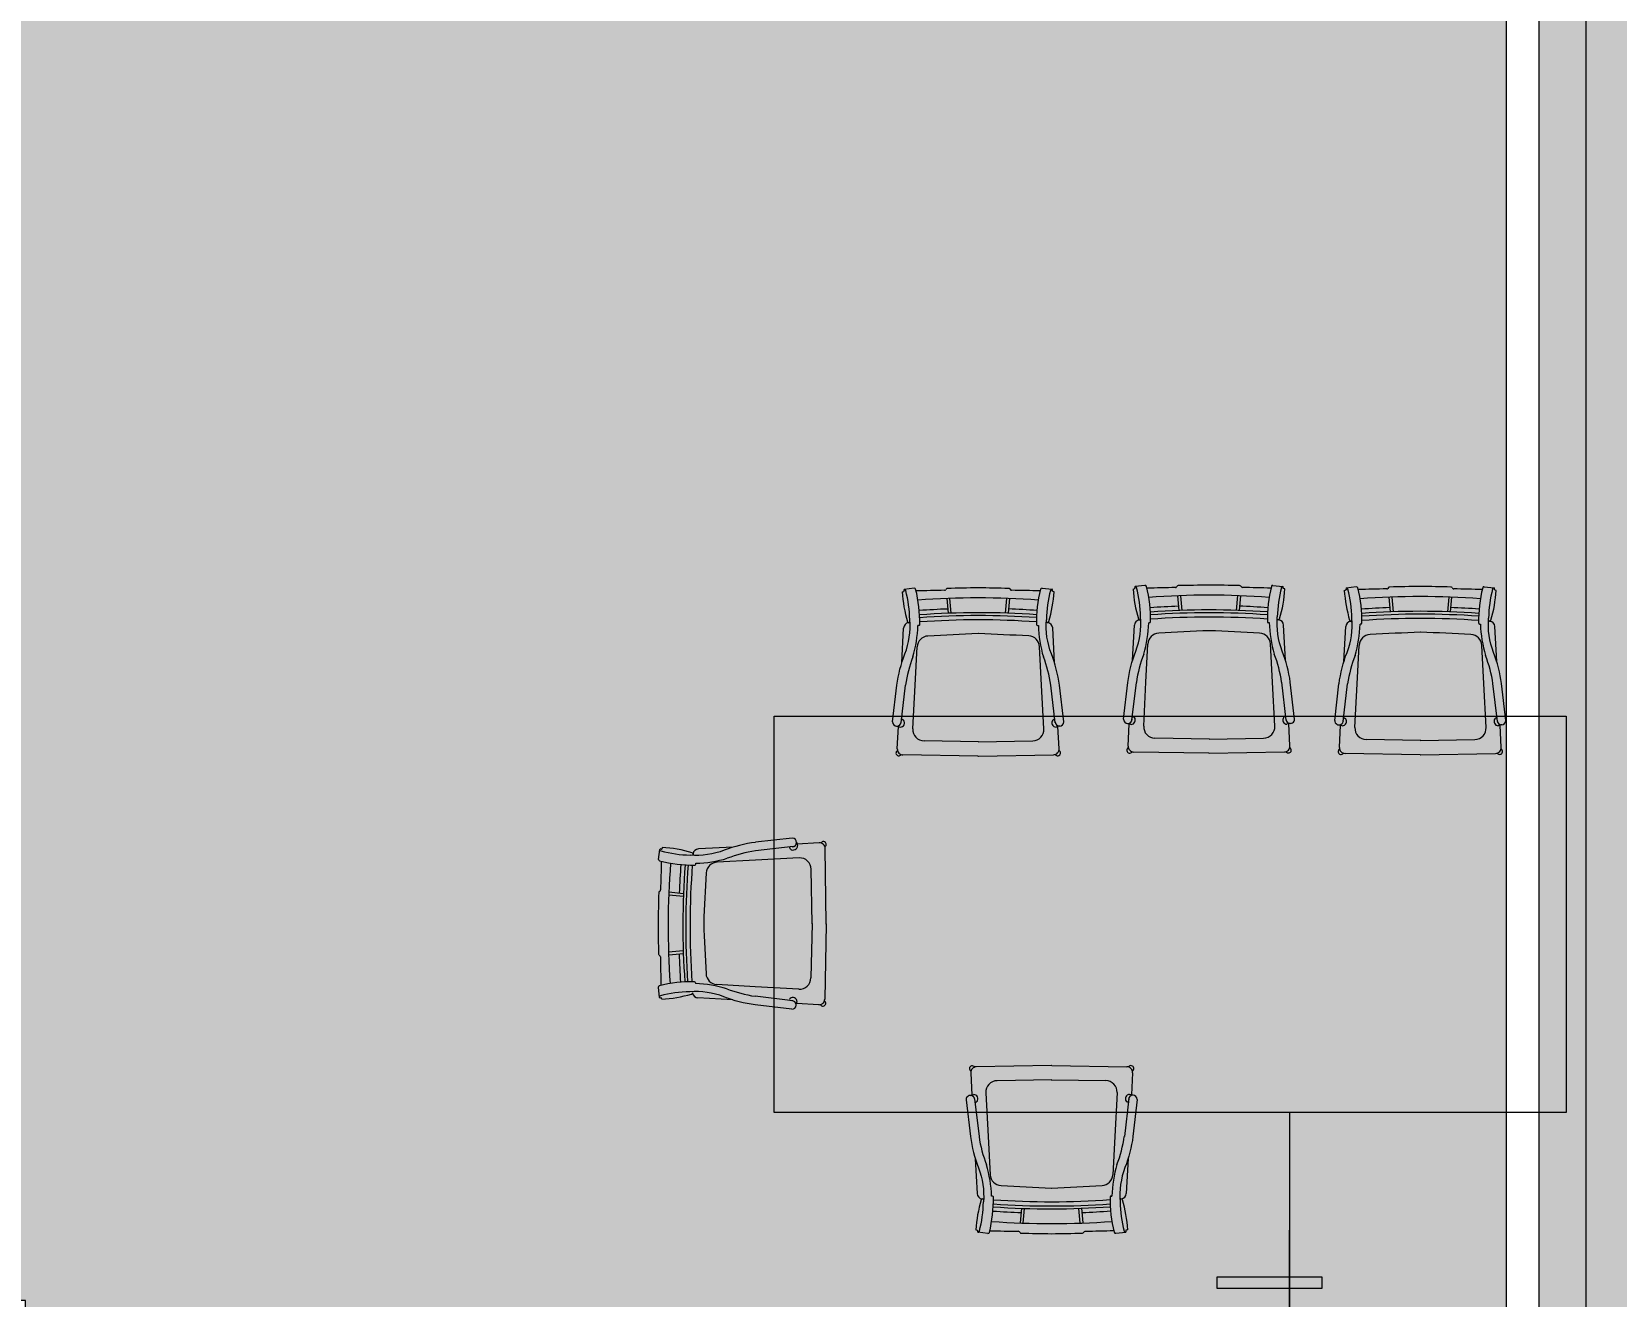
# Model space of a CAD drawing. Header units: millimetres. Extents: x 475206255 to 476720147, y 4620882299 to 4621447368.
# Drawn here: x 475257603 to 475260984, y 4620993768 to 4620996467 of the extents above; entities that cross this region are included whole.
import ezdxf

# ---------------------------------------------------------------- set-up
doc = ezdxf.new("R2010")
doc.units = ezdxf.units.MM
doc.header["$MEASUREMENT"] = 0
for name, color, linetype, lineweight in [('2D Drafting - General_Pen_No__250_Pen_No__7_Pen_No__250', 7, 'Continuous', 0), ('2D Drafting - General_Pen_No__250_Pen_No__7_Pen_No__7', 7, 'Continuous', 0), ('G-Anno-Nplt_Pen_No__151', 151, 'Continuous', 0), ('G-Anno-Nplt_Pen_No__4', 7, 'Continuous', 0), ('New_0_Pen_No__7', 7, 'Continuous', 0), ('zoma_Pen_No__142', 142, 'Continuous', 0), ('zoma_Pen_No__5_Pen_No__5', 5, 'Continuous', 0)]:
    doc.layers.add(name, color=color, linetype=linetype, lineweight=lineweight)
doc.layers.add('zoma', color=7, linetype='Continuous')
doc.styles.add('GENERATED_STYLE_2', font='arial.ttf')
doc.dimstyles.new('GENERATED_STYLE__3', dxfattribs={"dimtxt": 200, "dimasz": 64.421331, "dimexe": 0.18, "dimexo": 3, "dimgap": 0, "dimtad": 1, "dimtih": 1, "dimtoh": 1, "dimlfac": 0.001, "dimzin": 0, "dimdsep": 46, "dimtxsty": 'GENERATED_STYLE_2', "dimblk": 'ARROWHEAD_2', "dimblk1": 'ARROWHEAD_2', "dimblk2": 'ARROWHEAD_2', "dimcen": 0.09, "dimclrd": 142, "dimclre": 142, "dimclrt": 142, "dimadec": 0, "dimazin": 0, "dimtfac": 1, "dimtdec": 4, "dimtmove": 0, "dimatfit": 3, "dimfxl": 1, "dimtolj": 1, "dimtzin": 0, "dimarcsym": 0})
doc.dimstyles.new('GENERATED_STYLE__9', dxfattribs={"dimtxt": 200, "dimasz": 64.421331, "dimexe": 0.18, "dimexo": 3, "dimgap": 0, "dimtad": 1, "dimlfac": 0.001, "dimzin": 0, "dimdsep": 46, "dimtxsty": 'GENERATED_STYLE_2', "dimblk": 'ARROWHEAD_2', "dimblk1": 'ARROWHEAD_2', "dimblk2": 'ARROWHEAD_2', "dimcen": 0.09, "dimclrd": 142, "dimclre": 142, "dimclrt": 142, "dimadec": 0, "dimazin": 0, "dimtfac": 1, "dimtdec": 4, "dimtmove": 0, "dimatfit": 3, "dimfxl": 1, "dimtolj": 1, "dimtzin": 0, "dimarcsym": 0})

# ---------------------------------------------------------------- blocks, each defined once
blk = doc.blocks.new('*D880', base_point=(475826095.8, 4621095193.2))
at = {"layer": 'zoma_Pen_No__142', "color": 142, "linetype": 'Continuous', "lineweight": 0, "transparency": 16777216}
for p, q in [((475297678.8, 4621006265.8), (475297594.1, 4621006314.7)), ((475297636.5, 4621006290.2), (475297636.5, 4621006331.7)), ((475297700, 4621006290.2), (475297572.9, 4621006290.2)), ((475297636.5, 4620991090.2), (475297636.5, 4621006290.2)), ((475297594.1, 4620991114.7), (475297678.8, 4620991065.8)), ((475297700, 4620991090.2), (475297572.9, 4620991090.2)), ((475297636.5, 4620991048.8), (475297636.5, 4620991090.2))]:
    blk.add_line(p, q, dxfattribs=at)
at = {"layer": 'zoma_Pen_No__142', "color": 142, "lineweight": 0, "transparency": 16777216, "insert": (475297596.5, 4620998347), "char_height": 200, "attachment_point": 7, "rotation": 90, "style": 'GENERATED_STYLE_2'}
blk.add_mtext('\\A1;{\\pql;\\fArial|b0|i0|c204|p0;\\W1.000000;15.20}', dxfattribs=at)
blk = doc.blocks.new('ARROWHEAD_2')
at = {"color": 0, "linetype": 'Continuous', "lineweight": 0}
for p, q in [((-0.378, -0.655), (0.378, 0.655)), ((0, 0), (-1, 0))]:
    blk.add_line(p, q, dxfattribs=at)
blk = doc.blocks.new('*D882', base_point=(475826095.8, 4621095193.2))
at = {"layer": 'zoma_Pen_No__142', "color": 142, "linetype": 'Continuous', "lineweight": 0, "transparency": 16777216}
for p, q in [((475296804.9, 4620995714.7), (475296889.7, 4620995665.8)), ((475296910.9, 4620995690.2), (475296783.8, 4620995690.2)), ((475296847.3, 4620991490.2), (475296847.3, 4620995690.2)), ((475296804.9, 4620991514.7), (475296889.7, 4620991465.8)), ((475296910.9, 4620991490.2), (475296783.8, 4620991490.2))]:
    blk.add_line(p, q, dxfattribs=at)
at = {"layer": 'zoma_Pen_No__142', "color": 142, "lineweight": 0, "transparency": 16777216, "char_height": 200, "attachment_point": 7, "rotation": 90, "style": 'GENERATED_STYLE_2'}
for s, insert in [('\\A1;{\\pql;\\fArial|b0|i0|c204|p0;\\W1.000000;0.20}', (475296807.3, 4620995131.9)), ('\\A1;{\\pql;\\fArial|b0|i0|c204|p0;\\W1.000000;4.20}', (475296807.3, 4620993323.3))]:
    blk.add_mtext(s, dxfattribs=dict(at, insert=insert))
blk = doc.blocks.new('*D883', base_point=(475826095.8, 4621095193.2))
at = {"layer": 'zoma_Pen_No__142', "color": 142, "linetype": 'Continuous', "lineweight": 0, "transparency": 16777216}
for p, q in [((475296804.9, 4620995914.7), (475296889.7, 4620995865.8)), ((475296910.9, 4620995890.2), (475296783.8, 4620995890.2)), ((475296847.3, 4620995690.2), (475296847.3, 4620995890.2)), ((475296804.9, 4620995714.7), (475296889.7, 4620995665.8)), ((475296910.9, 4620995690.2), (475296783.8, 4620995690.2))]:
    blk.add_line(p, q, dxfattribs=at)
blk = doc.blocks.new('*D884', base_point=(475826095.8, 4621095193.2))
at = {"layer": 'zoma_Pen_No__142', "color": 142, "linetype": 'Continuous', "lineweight": 0, "transparency": 16777216}
for p, q in [((475296804.9, 4620998514.7), (475296889.7, 4620998465.8)), ((475296910.9, 4620998490.2), (475296783.8, 4620998490.2)), ((475296847.3, 4620995890.2), (475296847.3, 4620998490.2)), ((475296804.9, 4620995914.7), (475296889.7, 4620995865.8)), ((475296910.9, 4620995890.2), (475296783.8, 4620995890.2))]:
    blk.add_line(p, q, dxfattribs=at)
at = {"layer": 'zoma_Pen_No__142', "color": 142, "lineweight": 0, "transparency": 16777216, "char_height": 200, "attachment_point": 7, "rotation": 90, "style": 'GENERATED_STYLE_2'}
for s, insert in [('\\A1;{\\pql;\\fArial|b0|i0|c204|p0;\\W1.000000;0.40}', (475296807.3, 4620997931.9)), ('\\A1;{\\pql;\\fArial|b0|i0|c204|p0;\\W1.000000;2.60}', (475296807.3, 4620996923.3))]:
    blk.add_mtext(s, dxfattribs=dict(at, insert=insert))
blk = doc.blocks.new('*D1248', base_point=(475826095.8, 4621095193.2))
at = {"layer": 'zoma_Pen_No__142', "color": 142, "linetype": 'Continuous', "lineweight": 0, "transparency": 16777216}
for p, q in [((475254619.4, 4621043674.5), (475254619.4, 4621043801.6)), ((475260719.4, 4621043674.5), (475260719.4, 4621043801.6)), ((475254643.9, 4621043780.5), (475254595, 4621043695.7)), ((475260743.9, 4621043780.5), (475260695, 4621043695.7)), ((475254619.4, 4621043738.1), (475260719.4, 4621043738.1))]:
    blk.add_line(p, q, dxfattribs=at)
at = {"layer": 'zoma_Pen_No__142', "color": 142, "lineweight": 0, "transparency": 16777216, "char_height": 200, "attachment_point": 7, "style": 'GENERATED_STYLE_2'}
for s, insert in [('\\A1;{\\pql;\\fArial|b0|i0|c204|p0;\\W1.000000;0.40}', (475254643.9, 4621043778.1)), ('\\A1;{\\pql;\\fArial|b0|i0|c204|p0;\\W1.000000;6.10}', (475257402.5, 4621043778.1)), ('\\A1;{\\pql;\\fArial|b0|i0|c204|p0;\\W1.000000;0.40}', (475260161.1, 4621043778.1))]:
    blk.add_mtext(s, dxfattribs=dict(at, insert=insert))
blk = doc.blocks.new('*D1249', base_point=(475826095.8, 4621095193.2))
at = {"layer": 'zoma_Pen_No__142', "color": 142, "linetype": 'Continuous', "lineweight": 0, "transparency": 16777216}
for p, q in [((475260719.4, 4621043674.5), (475260719.4, 4621043801.6)), ((475261119.4, 4621043674.5), (475261119.4, 4621043801.6)), ((475260743.9, 4621043780.5), (475260695, 4621043695.7)), ((475261143.9, 4621043780.5), (475261095, 4621043695.7)), ((475260719.4, 4621043738.1), (475261119.4, 4621043738.1))]:
    blk.add_line(p, q, dxfattribs=at)
blk = doc.blocks.new('*D1306', base_point=(475826095.8, 4621095193.2))
at = {"layer": 'zoma_Pen_No__142', "color": 142, "linetype": 'Continuous', "lineweight": 0, "transparency": 16777216}
for p, q in [((475254619.4, 4621092624.1), (475254619.4, 4621092751.3)), ((475260719.4, 4621092624.1), (475260719.4, 4621092751.3)), ((475254643.9, 4621092730.1), (475254595, 4621092645.3)), ((475260743.9, 4621092730.1), (475260695, 4621092645.3)), ((475254619.4, 4621092687.7), (475260719.4, 4621092687.7))]:
    blk.add_line(p, q, dxfattribs=at)
at = {"layer": 'zoma_Pen_No__142', "color": 142, "lineweight": 0, "transparency": 16777216, "char_height": 200, "attachment_point": 7, "style": 'GENERATED_STYLE_2'}
for s, insert in [('\\A1;{\\pql;\\fArial|b0|i0|c204|p0;\\W1.000000;0.40}', (475254643.9, 4621092727.7)), ('\\A1;{\\pql;\\fArial|b0|i0|c204|p0;\\W1.000000;6.10}', (475257402.5, 4621092727.7)), ('\\A1;{\\pql;\\fArial|b0|i0|c204|p0;\\W1.000000;0.40}', (475260161.1, 4621092727.7))]:
    blk.add_mtext(s, dxfattribs=dict(at, insert=insert))
blk = doc.blocks.new('*D1307', base_point=(475826095.8, 4621095193.2))
at = {"layer": 'zoma_Pen_No__142', "color": 142, "linetype": 'Continuous', "lineweight": 0, "transparency": 16777216}
for p, q in [((475260719.4, 4621092624.1), (475260719.4, 4621092751.3)), ((475261119.4, 4621092624.1), (475261119.4, 4621092751.3)), ((475260743.9, 4621092730.1), (475260695, 4621092645.3)), ((475261143.9, 4621092730.1), (475261095, 4621092645.3)), ((475260719.4, 4621092687.7), (475261119.4, 4621092687.7))]:
    blk.add_line(p, q, dxfattribs=at)
blk = doc.blocks.new('*D1364', base_point=(475826095.8, 4621095193.2))
at = {"layer": 'zoma_Pen_No__142', "color": 142, "linetype": 'Continuous', "lineweight": 0, "transparency": 16777216}
for p, q in [((475254643.9, 4621141919.8), (475254595, 4621141835.1)), ((475254619.4, 4621141813.9), (475254619.4, 4621141941)), ((475260743.9, 4621141919.8), (475260695, 4621141835.1)), ((475260719.4, 4621141813.9), (475260719.4, 4621141941)), ((475254619.4, 4621141877.4), (475260719.4, 4621141877.4))]:
    blk.add_line(p, q, dxfattribs=at)
at = {"layer": 'zoma_Pen_No__142', "color": 142, "lineweight": 0, "transparency": 16777216, "char_height": 200, "attachment_point": 7, "style": 'GENERATED_STYLE_2'}
for s, insert in [('\\A1;{\\pql;\\fArial|b0|i0|c204|p0;\\W1.000000;0.40}', (475254643.9, 4621141917.4)), ('\\A1;{\\pql;\\fArial|b0|i0|c204|p0;\\W1.000000;6.10}', (475257402.5, 4621141917.4)), ('\\A1;{\\pql;\\fArial|b0|i0|c204|p0;\\W1.000000;0.40}', (475260161.1, 4621141917.4))]:
    blk.add_mtext(s, dxfattribs=dict(at, insert=insert))
blk = doc.blocks.new('*D1365', base_point=(475826095.8, 4621095193.2))
at = {"layer": 'zoma_Pen_No__142', "color": 142, "linetype": 'Continuous', "lineweight": 0, "transparency": 16777216}
for p, q in [((475260743.9, 4621141919.8), (475260695, 4621141835.1)), ((475260719.4, 4621141813.9), (475260719.4, 4621141941)), ((475261143.9, 4621141919.8), (475261095, 4621141835.1)), ((475261119.4, 4621141813.9), (475261119.4, 4621141941)), ((475260719.4, 4621141877.4), (475261119.4, 4621141877.4))]:
    blk.add_line(p, q, dxfattribs=at)
blk = doc.blocks.new('*D1423', base_point=(475826095.8, 4621095193.2))
at = {"layer": 'zoma_Pen_No__142', "color": 142, "linetype": 'Continuous', "lineweight": 0, "transparency": 16777216}
for p, q in [((475254643.9, 4621191296.5), (475254595, 4621191211.7)), ((475254619.4, 4621191190.5), (475254619.4, 4621191317.7)), ((475260743.9, 4621191296.5), (475260695, 4621191211.7)), ((475260719.4, 4621191190.5), (475260719.4, 4621191317.7)), ((475254619.4, 4621191254.1), (475260719.4, 4621191254.1))]:
    blk.add_line(p, q, dxfattribs=at)
at = {"layer": 'zoma_Pen_No__142', "color": 142, "lineweight": 0, "transparency": 16777216, "char_height": 200, "attachment_point": 7, "style": 'GENERATED_STYLE_2'}
for s, insert in [('\\A1;{\\pql;\\fArial|b0|i0|c204|p0;\\W1.000000;0.40}', (475254643.9, 4621191294.1)), ('\\A1;{\\pql;\\fArial|b0|i0|c204|p0;\\W1.000000;6.10}', (475257402.5, 4621191294.1)), ('\\A1;{\\pql;\\fArial|b0|i0|c204|p0;\\W1.000000;0.40}', (475260161.1, 4621191294.1))]:
    blk.add_mtext(s, dxfattribs=dict(at, insert=insert))
blk = doc.blocks.new('*D1424', base_point=(475826095.8, 4621095193.2))
at = {"layer": 'zoma_Pen_No__142', "color": 142, "linetype": 'Continuous', "lineweight": 0, "transparency": 16777216}
for p, q in [((475260743.9, 4621191296.5), (475260695, 4621191211.7)), ((475260719.4, 4621191190.5), (475260719.4, 4621191317.7)), ((475261143.9, 4621191296.5), (475261095, 4621191211.7)), ((475261119.4, 4621191190.5), (475261119.4, 4621191317.7)), ((475260719.4, 4621191254.1), (475261119.4, 4621191254.1))]:
    blk.add_line(p, q, dxfattribs=at)
blk = doc.blocks.new('*D1481', base_point=(475826095.8, 4621095193.2))
at = {"layer": 'zoma_Pen_No__142', "color": 142, "linetype": 'Continuous', "lineweight": 0, "transparency": 16777216}
for p, q in [((475254619.4, 4621240380.3), (475254619.4, 4621240507.4)), ((475260719.4, 4621240380.3), (475260719.4, 4621240507.4)), ((475254643.9, 4621240486.2), (475254595, 4621240401.5)), ((475260743.9, 4621240486.2), (475260695, 4621240401.5)), ((475254619.4, 4621240443.8), (475260719.4, 4621240443.8))]:
    blk.add_line(p, q, dxfattribs=at)
at = {"layer": 'zoma_Pen_No__142', "color": 142, "lineweight": 0, "transparency": 16777216, "char_height": 200, "attachment_point": 7, "style": 'GENERATED_STYLE_2'}
for s, insert in [('\\A1;{\\pql;\\fArial|b0|i0|c204|p0;\\W1.000000;0.40}', (475254643.9, 4621240483.8)), ('\\A1;{\\pql;\\fArial|b0|i0|c204|p0;\\W1.000000;6.10}', (475257402.5, 4621240483.8)), ('\\A1;{\\pql;\\fArial|b0|i0|c204|p0;\\W1.000000;0.40}', (475260161.1, 4621240483.8))]:
    blk.add_mtext(s, dxfattribs=dict(at, insert=insert))
blk = doc.blocks.new('*D1482', base_point=(475826095.8, 4621095193.2))
at = {"layer": 'zoma_Pen_No__142', "color": 142, "linetype": 'Continuous', "lineweight": 0, "transparency": 16777216}
for p, q in [((475260719.4, 4621240380.3), (475260719.4, 4621240507.4)), ((475261119.4, 4621240380.3), (475261119.4, 4621240507.4)), ((475260743.9, 4621240486.2), (475260695, 4621240401.5)), ((475261143.9, 4621240486.2), (475261095, 4621240401.5)), ((475260719.4, 4621240443.8), (475261119.4, 4621240443.8))]:
    blk.add_line(p, q, dxfattribs=at)

msp = doc.modelspace()

# ---------------------------------------------------------------- hatches: boundary and pattern name
at = {"layer": '2D Drafting - General_Pen_No__250_Pen_No__7_Pen_No__7', "linetype": 'Continuous', "lineweight": 0}
msp.add_hatch(color=7, dxfattribs=at).paths.add_polyline_path([(475261019.44, 4620991489.778), (475261019.44, 4620998489.778), (475260819.44, 4620998489.778), (475260819.44, 4620991489.778)])
at = {"layer": 'G-Anno-Nplt_Pen_No__151', "linetype": 'Continuous', "lineweight": 0, "true_color": 0x1f2f3f}
msp.add_hatch(color=169, dxfattribs=at).paths.add_polyline_path([(475254419.44, 4620998262.614), (475254419.44, 4620998489.778), (475254619.44, 4620998489.778), (475254619.44, 4620998789.778), (475254819.441, 4620998789.778), (475254819.441, 4620999479.966), (475254419.44, 4620999479.966), (475254419.44, 4621000192.614), (475254489.44, 4621000192.614), (475254489.44, 4621004919.778), (475257589.622, 4621004919.778), (475257589.622, 4621006019.778), (475260649.441, 4621006019.778), (475260649.441, 4621005819.777), (475260649.441, 4621002083.397), (475260719.44, 4621002083.397), (475260719.44, 4621001173.367), (475260319.44, 4621001173.367), (475260319.44, 4621000563.348), (475260649.441, 4621000563.348), (475260649.44, 4620998419.778), (475260749.44, 4620998419.778), (475260749.44, 4620991819.965), (475260349.44, 4620991819.965), (475260349.44, 4620991359.778), (475257589.44, 4620991359.778), (475257589.44, 4620993759.778), (475254489.44, 4620993759.778), (475254489.44, 4620998262.614)])

# ---------------------------------------------------------------- linework, layer by layer
at = {"layer": '2D Drafting - General_Pen_No__250_Pen_No__7_Pen_No__250', "color": 7, "linetype": 'Continuous', "lineweight": 0, "flags": 128}
msp.add_lwpolyline([(475261019.44, 4620991489.778), (475261019.44, 4620998489.778), (475260819.44, 4620998489.778), (475260819.44, 4620991489.778)], close=True, dxfattribs=at)
at = {"layer": 'G-Anno-Nplt_Pen_No__4', "color": 7, "linetype": 'Continuous', "lineweight": 0, "flags": 128}
msp.add_lwpolyline([(475260649.441, 4621000563.348), (475260649.44, 4620998419.778), (475260749.44, 4620998419.778), (475260749.44, 4620991819.965), (475260349.44, 4620991819.965), (475260349.44, 4620991359.778), (475257589.44, 4620991359.778), (475257589.44, 4620993759.778), (475254489.44, 4620993759.778), (475254489.44, 4620998262.614), (475254419.44, 4620998262.614), (475254419.44, 4620998489.778), (475254619.44, 4620998489.778), (475254619.44, 4620998789.778), (475254819.441, 4620998789.778), (475254819.441, 4620999479.966), (475254419.44, 4620999479.966), (475254419.44, 4621000192.614), (475254489.44, 4621000192.614), (475254489.44, 4621004919.778)], dxfattribs=at)
at = {"layer": 'New_0_Pen_No__7', "color": 7, "linetype": 'Continuous', "lineweight": 0}
for p, q in [((475259460.507, 4620995271.93), (475259464.183, 4620995272.866)), ((475259464.109, 4620995273.157), (475259464.183, 4620995272.866)), ((475259485.941, 4620995279.62), (475259464.783, 4620995277.109)), ((475259554.672, 4620995277.955), (475259553.408, 4620995276.329)), ((475259555.573, 4620995257.421), (475259558.445, 4620995226.135)), ((475259561.658, 4620995257.728), (475259564.538, 4620995226.35)), ((475259683.405, 4620995257.797), (475259680.56, 4620995226.415)), ((475259689.49, 4620995257.496), (475259686.654, 4620995226.207)), ((475259690.368, 4620995278.031), (475259691.634, 4620995276.407)), ((475259759.097, 4620995279.773), (475259780.258, 4620995277.285)), ((475259780.936, 4620995273.334), (475259780.862, 4620995273.043)), ((475259784.54, 4620995272.112), (475259780.862, 4620995273.043)), ((475259953.187, 4620995277.899), (475259956.864, 4620995278.834)), ((475259956.79, 4620995279.125), (475259956.864, 4620995278.834)), ((475259978.622, 4620995285.589), (475259957.464, 4620995283.077)), ((475260047.352, 4620995283.923), (475260046.089, 4620995282.298)), ((475260048.254, 4620995263.39), (475260051.125, 4620995232.104)), ((475260054.338, 4620995263.697), (475260057.218, 4620995232.319)), ((475260176.085, 4620995263.765), (475260173.241, 4620995232.384)), ((475260182.17, 4620995263.465), (475260179.334, 4620995232.175)), ((475260183.048, 4620995283.999), (475260184.314, 4620995282.375)), ((475260251.777, 4620995285.742), (475260272.938, 4620995283.254)), ((475260273.616, 4620995279.303), (475260273.543, 4620995279.012)), ((475260277.22, 4620995278.081), (475260273.543, 4620995279.012)), ((475260404.065, 4620995274.915), (475260407.741, 4620995275.85)), ((475260407.667, 4620995276.141), (475260407.741, 4620995275.85)), ((475260429.499, 4620995282.604), (475260408.341, 4620995280.093)), ((475260498.23, 4620995280.939), (475260496.966, 4620995279.313)), ((475260499.131, 4620995260.405), (475260502.002, 4620995229.119)), ((475260505.216, 4620995260.713), (475260508.095, 4620995229.335)), ((475260626.963, 4620995260.781), (475260624.118, 4620995229.4)), ((475260633.048, 4620995260.48), (475260630.211, 4620995229.191)), ((475260633.926, 4620995281.015), (475260635.191, 4620995279.391)), ((475260702.655, 4620995282.757), (475260723.815, 4620995280.27)), ((475260724.494, 4620995276.318), (475260724.42, 4620995276.027)), ((475260728.098, 4620995275.096), (475260724.42, 4620995276.027)), ((475259459.595, 4620995120.128), (475259463.476, 4620995194.669)), ((475259496.11, 4620995200.046), (475259494.076, 4620995200.031)), ((475259749.018, 4620995200.187), (475259751.051, 4620995200.175)), ((475259785.622, 4620995120.311), (475259781.657, 4620995194.848)), ((475259952.275, 4620995126.097), (475259956.156, 4620995200.638)), ((475259988.79, 4620995206.014), (475259986.757, 4620995206)), ((475260241.698, 4620995206.156), (475260243.731, 4620995206.144)), ((475260278.302, 4620995126.28), (475260274.337, 4620995200.816)), ((475260403.153, 4620995123.113), (475260407.034, 4620995197.654)), ((475260439.667, 4620995203.03), (475260437.634, 4620995203.016)), ((475260692.576, 4620995203.172), (475260694.609, 4620995203.16)), ((475260729.18, 4620995123.295), (475260725.215, 4620995197.832)), ((475259488.035, 4620995072.809), (475259492.292, 4620995154.567)), ((475259758.09, 4620995072.96), (475259753.741, 4620995154.714)), ((475259980.715, 4620995078.778), (475259984.972, 4620995160.536)), ((475260250.77, 4620995078.929), (475260246.422, 4620995160.682)), ((475260431.593, 4620995075.793), (475260435.85, 4620995157.551)), ((475260701.648, 4620995075.945), (475260697.299, 4620995157.698)), ((475259458.206, 4620994992.154), (475259467.521, 4620995072.798)), ((475259483.168, 4620994979.338), (475259488.035, 4620995072.809)), ((475259763.062, 4620994979.495), (475259758.09, 4620995072.96)), ((475259787.154, 4620994992.338), (475259777.749, 4620995072.971)), ((475259950.887, 4620994998.122), (475259960.201, 4620995078.766)), ((475259975.848, 4620994985.307), (475259980.715, 4620995078.778)), ((475260255.742, 4620994985.463), (475260250.77, 4620995078.929)), ((475260279.834, 4620994998.307), (475260270.43, 4620995078.94)), ((475260401.764, 4620994995.138), (475260411.078, 4620995075.782)), ((475260426.726, 4620994982.322), (475260431.593, 4620995075.793)), ((475260706.62, 4620994982.479), (475260701.648, 4620995075.945)), ((475260730.712, 4620994995.322), (475260721.307, 4620995075.956)), ((475259450.051, 4620994936.844), (475259452.531, 4620994984.461)), ((475259463.446, 4620994997.953), (475259462.345, 4620994998.87)), ((475259781.908, 4620994998.131), (475259783.008, 4620994999.05)), ((475259795.371, 4620994937.037), (475259792.838, 4620994984.652)), ((475259942.732, 4620994942.812), (475259945.211, 4620994990.43)), ((475259956.127, 4620995003.921), (475259955.025, 4620995004.839)), ((475260274.588, 4620995004.1), (475260275.688, 4620995005.018)), ((475260288.051, 4620994943.006), (475260285.518, 4620994990.62)), ((475260393.609, 4620994939.828), (475260396.088, 4620994987.445)), ((475260407.004, 4620995000.937), (475260405.903, 4620995001.854)), ((475260725.465, 4620995001.115), (475260726.566, 4620995002.034)), ((475260738.929, 4620994940.021), (475260736.396, 4620994987.636)), ((475259623.665, 4620994951.745), (475259507.069, 4620994953.727)), ((475259622.596, 4620994951.744), (475259739.189, 4620994953.857)), ((475260116.345, 4620994957.713), (475259999.75, 4620994959.696)), ((475260115.276, 4620994957.713), (475260231.869, 4620994959.826)), ((475260567.222, 4620994954.729), (475260450.627, 4620994956.711)), ((475260566.154, 4620994954.729), (475260682.747, 4620994956.841)), ((475259622.186, 4620994921.315), (475259462.002, 4620994924.038)), ((475259623.254, 4620994921.316), (475259783.435, 4620994924.218)), ((475260114.866, 4620994927.284), (475259954.682, 4620994930.007)), ((475260115.935, 4620994927.284), (475260276.115, 4620994930.187)), ((475260565.743, 4620994924.299), (475260405.56, 4620994927.022)), ((475260566.812, 4620994924.3), (475260726.992, 4620994927.202)), ((475258940.568, 4620994701.016), (475258943.13, 4620994722.168)), ((475258947.084, 4620994722.832), (475258947.375, 4620994722.757)), ((475258948.319, 4620994726.432), (475258947.375, 4620994722.757)), ((475259100.123, 4620994726.981), (475259025.572, 4620994723.278)), ((475259228.1, 4620994728.064), (475259147.434, 4620994718.942)), ((475259222.289, 4620994722.838), (475259221.374, 4620994723.941)), ((475259283.43, 4620994736.086), (475259235.806, 4620994733.721)), ((475259298.547, 4620994563.916), (475259296.207, 4620994724.105)), ((475259020.118, 4620994690.657), (475259020.137, 4620994692.69)), ((475259147.376, 4620994699.283), (475259065.608, 4620994695.221)), ((475259240.859, 4620994703.926), (475259147.376, 4620994699.283)), ((475259268.116, 4620994563.364), (475259266.413, 4620994679.964)), ((475258942.07, 4620994632.281), (475258943.698, 4620994633.541)), ((475258962.279, 4620994625.247), (475258993.65, 4620994622.292)), ((475258962.601, 4620994631.331), (475258993.88, 4620994628.385)), ((475259268.119, 4620994564.433), (475259265.728, 4620994447.845)), ((475259298.544, 4620994562.847), (475259295.258, 4620994402.674)), ((475258941.669, 4620994496.586), (475258943.29, 4620994495.316)), ((475258961.92, 4620994503.5), (475258993.308, 4620994506.27)), ((475258962.206, 4620994497.415), (475258993.502, 4620994500.176)), ((475258939.763, 4620994427.861), (475258942.2, 4620994406.694)), ((475259019.372, 4620994437.75), (475259019.379, 4620994435.717)), ((475259146.58, 4620994429.229), (475259064.837, 4620994433.773)), ((475259227.13, 4620994399.117), (475259146.519, 4620994408.715)), ((475259240.033, 4620994424.034), (475259146.58, 4620994429.229)), ((475258946.149, 4620994406.007), (475258946.441, 4620994406.08)), ((475258947.363, 4620994402.4), (475258946.441, 4620994406.08)), ((475259099.161, 4620994400.955), (475259024.634, 4620994405.098)), ((475259221.349, 4620994404.378), (475259220.428, 4620994403.279)), ((475259282.411, 4620994390.768), (475259234.803, 4620994393.415)), ((475259606.751, 4620994245.338), (475259609.31, 4620994197.724)), ((475259778.859, 4620994261.152), (475259618.681, 4620994258.163)), ((475259779.928, 4620994261.154), (475259940.113, 4620994258.517)), ((475259952.071, 4620994245.718), (475259949.617, 4620994198.099)), ((475259779.534, 4620994230.724), (475259662.942, 4620994228.548)), ((475259778.465, 4620994230.723), (475259895.062, 4620994228.804)), ((475259614.998, 4620994190.041), (475259624.446, 4620994109.413)), ((475259620.248, 4620994184.251), (475259619.148, 4620994183.332)), ((475259639.083, 4620994202.898), (475259644.106, 4620994109.435)), ((475259918.977, 4620994203.206), (475259914.161, 4620994109.732)), ((475259943.946, 4620994190.404), (475259934.675, 4620994109.755)), ((475259938.709, 4620994184.602), (475259939.811, 4620994183.685)), ((475259644.106, 4620994109.435), (475259648.499, 4620994027.684)), ((475259914.161, 4620994109.732), (475259909.948, 4620994027.972)), ((475259616.599, 4620994062.069), (475259620.605, 4620993987.535)), ((475259942.626, 4620994062.428), (475259938.785, 4620993987.885)), ((475259653.247, 4620993982.213), (475259651.213, 4620993982.223)), ((475259906.155, 4620993982.491), (475259908.188, 4620993982.507)), ((475259712.806, 4620993924.936), (475259715.625, 4620993956.227)), ((475259718.891, 4620993924.639), (475259721.718, 4620993956.022)), ((475259840.638, 4620993924.773), (475259837.741, 4620993956.149)), ((475259846.722, 4620993925.084), (475259843.834, 4620993956.368)), ((475259617.764, 4620993910.269), (475259621.442, 4620993909.34)), ((475259621.368, 4620993909.049), (475259621.442, 4620993909.34)), ((475259643.211, 4620993902.621), (475259622.049, 4620993905.098)), ((475259711.939, 4620993904.401), (475259710.672, 4620993906.025)), ((475259847.635, 4620993904.551), (475259848.897, 4620993906.177)), ((475259916.366, 4620993902.922), (475259937.523, 4620993905.445)), ((475259941.797, 4620993910.626), (475259938.121, 4620993909.689)), ((475259938.195, 4620993909.398), (475259938.121, 4620993909.689))]:
    msp.add_line(p, q, dxfattribs=at)
for points in [[(475259449.192, 4620995072.787, -0.05838097), (475259466.289, 4620995139.487, 0.11288216), (475259476.752, 4620995212.288)], [(475259796.078, 4620995072.982, 0.05838097), (475259778.906, 4620995139.662, -0.11288216), (475259768.362, 4620995212.451)], [(475259941.872, 4620995078.756, -0.05838097), (475259958.969, 4620995145.455, 0.11288216), (475259969.432, 4620995218.256)], [(475260288.758, 4620995078.95, 0.05838097), (475260271.586, 4620995145.63, -0.11288216), (475260261.042, 4620995218.42)], [(475260392.75, 4620995075.772, -0.05838097), (475260409.847, 4620995142.471, 0.11288216), (475260420.31, 4620995215.272)], [(475260739.635, 4620995075.966, 0.05838097), (475260722.464, 4620995142.646, -0.11288216), (475260711.919, 4620995215.435)], [(475259448.678, 4620994985.08), (475259451, 4620994984.75, -0.08130171), (475259456.343, 4620994983.075)], [(475259796.69, 4620994985.275), (475259794.369, 4620994984.942, 0.08130171), (475259789.027, 4620994983.262)], [(475259941.358, 4620994991.049), (475259943.68, 4620994990.718, -0.08130171), (475259949.024, 4620994989.044)], [(475260289.371, 4620994991.244), (475260287.049, 4620994990.911, 0.08130171), (475260281.707, 4620994989.23)], [(475260392.235, 4620994988.065), (475260394.557, 4620994987.734, -0.08130171), (475260399.901, 4620994986.06)], [(475260740.248, 4620994988.26), (475260737.926, 4620994987.926, 0.08130171), (475260732.585, 4620994986.246)], [(475259147.488, 4620994737.27, 0.05838097), (475259080.748, 4620994720.333, -0.11288216), (475259007.922, 4620994710.044)], [(475259235.196, 4620994737.575), (475259235.521, 4620994735.252, 0.08130171), (475259237.183, 4620994729.905)], [(475259146.465, 4620994390.386, -0.05838097), (475259079.826, 4620994407.717, 0.11288216), (475259007.062, 4620994418.435)], [(475259234.17, 4620994389.564), (475259234.508, 4620994391.885, -0.08130171), (475259236.202, 4620994397.223)], [(475259605.458, 4620994197.099), (475259607.779, 4620994197.433, 0.08130171), (475259613.12, 4620994199.117)], [(475259953.47, 4620994197.482), (475259951.148, 4620994197.812, -0.08130171), (475259945.803, 4620994199.483)], [(475259606.118, 4620994109.393, 0.05838097), (475259623.326, 4620994042.722, -0.11288216), (475259633.91, 4620993969.938)], [(475259953.003, 4620994109.775, -0.05838097), (475259935.943, 4620994043.067, 0.11288216), (475259925.519, 4620993970.26)]]:
    msp.add_lwpolyline(points, format="xyb", dxfattribs=at)
for points in [[(475259440.066, 4620994994.249), (475259449.137, 4620995072.787)], [(475259805.292, 4620994994.454), (475259796.133, 4620995072.982)], [(475259932.746, 4620995000.218), (475259941.817, 4620995078.756)], [(475260297.973, 4620995000.422), (475260288.814, 4620995078.95)], [(475260383.623, 4620994997.233), (475260392.694, 4620995075.772)], [(475260748.85, 4620994997.438), (475260739.691, 4620995075.966)], [(475259226.048, 4620994746.209), (475259147.489, 4620994737.326)], [(475259224.971, 4620994380.984), (475259146.465, 4620994390.331)], [(475259596.861, 4620994187.916), (475259606.062, 4620994109.393)], [(475259962.087, 4620994188.318), (475259953.059, 4620994109.775)], [(475260287.391, 4620994160.781), (475260287.391, 4620993560.781), (475260941.558, 4620993560.781)], [(475260287.391, 4620991994.844), (475260287.391, 4620993909.955)]]:
    msp.add_lwpolyline(points, dxfattribs=at)
for points in [[(475260877.391, 4620994160.781), (475259187.154, 4620994160.781), (475259187.154, 4620995006.241), (475260877.391, 4620995006.241)], [(475260356.409, 4620993785.281), (475260132.912, 4620993785.281), (475260132.912, 4620993810.097), (475260356.409, 4620993810.097)]]:
    msp.add_lwpolyline(points, close=True, dxfattribs=at)
for centre, radius, start, end in [((475259737.856, 4620995288.493), 277.843, 183.417552, 196.816124), ((475259466.704, 4620995274.748), 3.044, 129.127994, 211.51679), ((475259465.142, 4620995274.086), 3.044, 14.380396, 96.769197), ((475259197.773, 4620995205.535), 279.06, 1.386545, 14.3804), ((475259486.3, 4620995276.598), 3.044, 14.380397, 96.769196), ((475259218.931, 4620995208.047), 279.06, 358.723734, 14.380399), ((475260062.096, 4620972060.263), 23220.515, 91.2610327, 91.4113959), ((475259621.855, 4620993503.796), 1755.051, 85.784106, 94.172786), ((475259551.006, 4620995278.197), 3.044, 271.261038, 322.137621), ((475259557.075, 4620995276.087), 3.044, 91.231861, 142.137618), ((475260056.212, 4620972063.981), 23220.515, 91.0701857, 91.2318599), ((475259214.839, 4620972063.509), 23220.515, 88.8323394, 88.9940136), ((475259687.967, 4620995276.16), 3.044, 37.926584, 88.832336), ((475259694.034, 4620995278.277), 3.044, 217.926579, 268.803155), ((475259208.96, 4620972059.785), 23220.515, 88.6528026, 88.8031658), ((475260026.187, 4620995208.499), 279.06, 165.683799, 181.340465), ((475259758.742, 4620995276.75), 3.044, 83.295008, 165.683795), ((475260047.348, 4620995206.011), 279.06, 165.683799, 178.677654), ((475259507.173, 4620995288.364), 277.843, 343.248075, 356.646647), ((475259779.902, 4620995274.263), 3.044, 83.295007, 165.683796), ((475259778.34, 4620995274.922), 3.044, 328.547414, 50.936203), ((475260230.536, 4620995294.462), 277.843, 183.417552, 196.816124), ((475259959.384, 4620995280.716), 3.044, 129.127997, 211.516787), ((475259957.822, 4620995280.055), 3.044, 14.380409, 96.769184), ((475259690.454, 4620995211.504), 279.06, 1.386545, 14.380399), ((475259978.98, 4620995282.566), 3.044, 14.380406, 96.769187), ((475259711.612, 4620995214.015), 279.06, 358.723734, 14.380399), ((475260554.776, 4620972066.231), 23220.515, 91.2610336, 91.4113968), ((475260114.535, 4620993509.765), 1755.051, 85.784105, 94.172786), ((475260043.686, 4620995284.166), 3.044, 271.261026, 322.137598), ((475260049.755, 4620995282.055), 3.044, 91.231861, 142.137619), ((475260548.893, 4620972069.949), 23220.515, 91.0701857, 91.2318599), ((475259707.519, 4620972069.478), 23220.515, 88.8323385, 88.9940127), ((475260180.648, 4620995282.128), 3.044, 37.926584, 88.832336), ((475260186.715, 4620995284.246), 3.044, 217.926594, 268.803176), ((475259701.64, 4620972065.754), 23220.515, 88.6528017, 88.8031649), ((475260518.867, 4620995214.467), 279.06, 165.683799, 181.340465), ((475260251.422, 4620995282.719), 3.044, 83.295007, 165.683796), ((475260540.028, 4620995211.98), 279.06, 165.683799, 178.677654), ((475259999.853, 4620995294.333), 277.843, 343.248075, 356.646647), ((475260272.583, 4620995280.231), 3.044, 83.295011, 165.683814), ((475260271.02, 4620995280.891), 3.044, 328.547406, 50.936206), ((475260681.413, 4620995291.478), 277.843, 183.417552, 196.816124), ((475260410.262, 4620995277.732), 3.044, 129.127997, 211.516787), ((475260408.7, 4620995277.071), 3.044, 14.380406, 96.769187), ((475260141.331, 4620995208.519), 279.06, 1.386545, 14.3804), ((475260429.858, 4620995279.582), 3.044, 14.3804, 96.769194), ((475260162.489, 4620995211.031), 279.06, 358.723733, 14.380399), ((475261005.653, 4620972063.247), 23220.515, 91.2610327, 91.4113959), ((475260565.413, 4620993506.78), 1755.051, 85.784106, 94.172786), ((475260494.563, 4620995281.181), 3.044, 271.261047, 322.137613), ((475260500.633, 4620995279.071), 3.044, 91.231869, 142.13761), ((475260999.77, 4620972066.965), 23220.515, 91.0701857, 91.2318599), ((475260158.396, 4620972066.494), 23220.515, 88.8323385, 88.9940127), ((475260631.525, 4620995279.144), 3.044, 37.926578, 88.832341), ((475260637.592, 4620995281.262), 3.044, 217.926573, 268.803162), ((475260152.517, 4620972062.769), 23220.515, 88.6528026, 88.8031658), ((475260969.744, 4620995211.483), 279.06, 165.683799, 181.340465), ((475260702.299, 4620995279.735), 3.044, 83.295008, 165.683796), ((475260990.905, 4620995208.995), 279.06, 165.683799, 178.677654), ((475260450.731, 4620995291.348), 277.843, 343.248075, 356.646647), ((475260723.46, 4620995277.247), 3.044, 83.295007, 165.683796), ((475260721.897, 4620995277.906), 3.044, 328.547416, 50.936199), ((475259623.532, 4620993472.291), 1764.182, 92.141489, 94.114713), ((475259623.532, 4620993472.291), 1755.051, 85.949486, 94.114713), ((475259623.532, 4620993472.291), 1748.964, 85.943548, 94.120651), ((475259623.532, 4620993472.291), 1764.182, 85.949486, 87.922709), ((475260116.212, 4620993478.26), 1764.182, 92.141489, 94.114713), ((475260116.212, 4620993478.26), 1755.051, 85.949486, 94.114713), ((475260116.212, 4620993478.26), 1748.964, 85.943548, 94.120651), ((475260116.212, 4620993478.26), 1764.182, 85.949486, 87.922709), ((475260567.089, 4620993475.275), 1764.182, 92.141489, 94.114713), ((475260567.089, 4620993475.275), 1755.051, 85.949486, 94.114713), ((475260567.089, 4620993475.275), 1748.964, 85.943548, 94.120651), ((475260567.089, 4620993475.275), 1764.182, 85.949486, 87.92271), ((475259475.634, 4620995194.036), 12.174, 98.168875, 177.019311), ((475259474.807, 4620995208.994), 3.044, 196.816111, 273.104624), ((475260730.025, 4620972066.626), 23173.34, 93.0992397, 93.1046206), ((475259230.169, 4620995207.876), 264.024, 343.507955, 358.297301), ((475259496.097, 4620995201.872), 1.826, 270.399556, 358.72374), ((475259623.532, 4620993472.291), 1739.833, 85.926338, 94.13786), ((475259749.029, 4620995202.013), 1.826, 181.340447, 269.664643), ((475260014.95, 4620995208.316), 264.024, 181.766898, 196.556244), ((475258541.028, 4620972065.399), 23173.34, 86.9595876, 86.9649686), ((475259770.31, 4620995209.159), 3.044, 266.959568, 343.248071), ((475259769.5, 4620995194.201), 12.174, 3.044887, 81.895326), ((475259968.314, 4620995200.005), 12.174, 98.168873, 177.019314), ((475259967.488, 4620995214.962), 3.044, 196.816139, 273.104619), ((475261222.705, 4620972072.594), 23173.34, 93.0992398, 93.1046207), ((475259722.849, 4620995213.845), 264.024, 343.507955, 358.297301), ((475259988.777, 4620995207.84), 1.826, 270.399557, 358.72374), ((475260116.212, 4620993478.26), 1739.833, 85.926339, 94.13786), ((475261223.134, 4620972072.602), 23142.905, 92.7435263, 93.009716), ((475259034.13, 4620972071.376), 23142.905, 87.0544829, 87.3206726), ((475260241.709, 4620995207.982), 1.826, 181.340489, 269.664629), ((475260507.63, 4620995214.285), 264.024, 181.766897, 196.556244), ((475259033.698, 4620972071.368), 23173.34, 86.9595631, 86.9649441), ((475260262.99, 4620995215.128), 3.044, 266.959583, 343.248079), ((475260262.18, 4620995200.17), 12.174, 3.044887, 81.895327), ((475260419.192, 4620995197.021), 12.174, 98.168872, 177.019314), ((475260418.365, 4620995211.978), 3.044, 196.81613, 273.104628), ((475261673.583, 4620972069.61), 23173.34, 93.0992397, 93.1046206), ((475260173.726, 4620995210.861), 264.024, 343.507955, 358.297301), ((475260439.655, 4620995204.856), 1.826, 270.39957, 358.723696), ((475260567.089, 4620993475.275), 1739.833, 85.926339, 94.13786), ((475261674.012, 4620972069.618), 23142.905, 92.7435263, 93.009716), ((475259485.007, 4620972068.391), 23142.905, 87.0544824, 87.3206721), ((475260692.586, 4620995204.998), 1.826, 181.340467, 269.664623), ((475260958.507, 4620995211.3), 264.024, 181.766898, 196.556244), ((475259484.575, 4620972068.384), 23173.34, 86.9595631, 86.9649441), ((475260713.868, 4620995212.143), 3.044, 266.959573, 343.248091), ((475260713.058, 4620995197.185), 12.174, 3.044887, 81.895327), ((475259516.607, 4620995153.301), 24.348, 93.009716, 177.019314), ((475260730.454, 4620972066.634), 23142.905, 92.7435263, 93.009716), ((475258541.45, 4620972065.407), 23142.905, 87.0544829, 87.3206726), ((475259729.427, 4620995153.42), 24.348, 3.044886, 87.054483), ((475260009.288, 4620995159.27), 24.348, 93.009715, 177.019312), ((475260222.108, 4620995159.389), 24.348, 3.044886, 87.054483), ((475260460.165, 4620995156.285), 24.348, 93.009717, 177.019311), ((475260672.985, 4620995156.404), 24.348, 3.04489, 87.054482), ((475259742.388, 4620995033.174), 277.599, 158.940697, 171.793756), ((475259502.926, 4620995033.04), 277.599, 8.270443, 21.123502), ((475260235.069, 4620995039.143), 277.599, 158.940697, 171.793756), ((475259995.606, 4620995039.008), 277.599, 8.270443, 21.123502), ((475260685.946, 4620995036.158), 277.599, 158.940697, 171.793756), ((475260446.484, 4620995036.024), 277.599, 8.270443, 21.123502), ((475259449.258, 4620994994.254), 9.192, 180.032103, 0.032097), ((475259456.224, 4620994992.266), 9.192, 270.743727, 38.215056), ((475259460.132, 4620995000.363), 1.085, 199.892263, 284.231493), ((475259460.939, 4620994997.182), 2.196, 50.207258, 104.231491), ((475259789.136, 4620994992.453), 9.192, 141.849142, 269.320471), ((475259784.416, 4620994997.364), 2.196, 75.832723, 129.856943), ((475259785.219, 4620995000.545), 1.085, 255.832754, 340.171877), ((475259796.1, 4620994994.448), 9.192, 180.032103, 0.032097), ((475259941.938, 4620995000.223), 9.192, 180.032103, 0.032097), ((475259948.904, 4620994998.235), 9.192, 270.743726, 38.215058), ((475259952.813, 4620995006.332), 1.085, 199.892292, 284.231463), ((475259953.619, 4620995003.151), 2.196, 50.207226, 104.231472), ((475260000.164, 4620994984.04), 24.348, 177.019311, 269.026083), ((475260231.428, 4620994984.17), 24.348, 271.038114, 3.044886), ((475260281.816, 4620994998.422), 9.192, 141.849144, 269.320472), ((475260277.096, 4620995003.332), 2.196, 75.832743, 129.856975), ((475260277.899, 4620995006.514), 1.085, 255.832726, 340.171907), ((475260288.781, 4620995000.417), 9.192, 180.032097, 0.032103), ((475260392.815, 4620994997.238), 9.192, 180.032097, 0.032103), ((475260399.782, 4620994995.251), 9.192, 270.743726, 38.21506), ((475260403.69, 4620995003.348), 1.085, 199.892345, 284.231476), ((475260404.497, 4620995000.167), 2.196, 50.207237, 104.23146), ((475260732.694, 4620994995.437), 9.192, 141.84914, 269.320473), ((475260727.973, 4620995000.348), 2.196, 75.832722, 129.856944), ((475260728.777, 4620995003.53), 1.085, 255.83273, 340.1719), ((475260739.658, 4620994997.433), 9.192, 180.032097, 0.032096), ((475259507.483, 4620994978.072), 24.348, 177.019312, 269.026085), ((475259738.748, 4620994978.201), 24.348, 271.038113, 3.044887), ((475260451.041, 4620994981.056), 24.348, 177.019312, 269.026085), ((475260682.305, 4620994981.186), 24.348, 271.038114, 3.044889), ((475259453.309, 4620994927.904), 6.087, 118.545183, 327.500212), ((475259462.209, 4620994936.211), 12.174, 177.019314, 269.026083), ((475259622.703, 4620994951.746), 30.436, 269.02609, 271.038119), ((475259622.716, 4620994927.394), 6.087, 269.026189, 271.038219), ((475259783.214, 4620994936.39), 12.174, 271.038115, 3.044884), ((475259792.124, 4620994928.094), 6.087, 212.563993, 61.519008), ((475259945.989, 4620994933.873), 6.087, 118.545183, 327.500212), ((475259954.889, 4620994942.179), 12.174, 177.019307, 269.026086), ((475260115.383, 4620994957.715), 30.436, 269.02609, 271.038119), ((475260115.397, 4620994933.363), 6.087, 269.02594, 271.037969), ((475260275.894, 4620994942.359), 12.174, 271.038116, 3.044887), ((475260284.804, 4620994934.063), 6.087, 212.563985, 61.519016), ((475260396.866, 4620994930.889), 6.087, 118.545192, 327.500203), ((475260405.767, 4620994939.195), 12.174, 177.019314, 269.026083), ((475260566.261, 4620994954.73), 30.436, 269.02609, 271.038119), ((475260566.274, 4620994930.378), 6.087, 269.02594, 271.037969), ((475260726.772, 4620994939.375), 12.174, 271.038113, 3.04489), ((475260735.681, 4620994931.078), 6.087, 212.563994, 61.519007), ((475259226.021, 4620994737.017), 9.192, 269.830995, 89.830994), ((475258946.152, 4620994721.802), 3.044, 173.093898, 255.482695), ((475258945.487, 4620994720.241), 3.044, 58.346305, 140.735092), ((475259015.342, 4620994989.006), 279.06, 255.482695, 268.47655), ((475258931.093, 4620994449.123), 277.843, 73.04697, 86.445542), ((475259011.221, 4620994711.981), 3.044, 356.758476, 73.04697), ((475259026.176, 4620994711.118), 12.174, 92.843784, 171.694222), ((475259186.401, 4620994443.98), 277.599, 98.069338, 110.922398), ((475259219.886, 4620994726.157), 1.085, 345.631623, 69.970791), ((475259223.065, 4620994725.343), 2.196, 165.631618, 219.655851), ((475259227.992, 4620994730.046), 9.192, 231.648032, 359.119374), ((475259284.034, 4620994723.927), 12.174, 0.837009, 92.843783), ((475259292.361, 4620994732.808), 6.087, 302.362886, 151.317906), ((475258943.59, 4620994700.65), 3.044, 173.093898, 255.482695), ((475259012.78, 4620994967.854), 279.06, 255.482695, 271.139361), ((475282158.483, 4620994069.381), 23220.515, 178.4516977, 178.602061), ((475260716.053, 4620994557.541), 1755.051, 175.583001, 183.971682), ((475260747.563, 4620994559.107), 1764.182, 175.748381, 177.721605), ((475260747.563, 4620994559.107), 1755.051, 175.748381, 183.913608), ((475260747.563, 4620994559.107), 1748.964, 175.742443, 183.919546), ((475260747.563, 4620994559.107), 1739.833, 175.725234, 183.936756), ((475282150.524, 4620993401.467), 23173.34, 176.7584684, 176.7638493), ((475259018.292, 4620994690.674), 1.826, 271.139361, 359.46353), ((475259012.923, 4620994956.616), 264.024, 271.565793, 286.355139), ((475259066.816, 4620994670.903), 24.348, 92.843782, 176.853378), ((475259242.067, 4620994679.608), 24.348, 0.837009, 92.843783), ((475282150.517, 4620993401.895), 23142.905, 176.8533781, 177.1195678), ((475282154.779, 4620994075.273), 23220.515, 178.6312341, 178.7929083), ((475258943.932, 4620994629.874), 3.044, 127.725483, 178.631237), ((475258941.836, 4620994635.948), 3.044, 307.725483, 358.602055), ((475282157.261, 4620994916.643), 23220.515, 180.8690812, 181.0307554), ((475282156.974, 4620995590.89), 23142.905, 182.5424216, 182.8086114), ((475259268.115, 4620994563.471), 30.436, 358.824982, 0.837012), ((475259292.467, 4620994563.399), 6.087, 358.824978, 0.837003), ((475258943.546, 4620994498.982), 3.044, 181.030746, 231.936503), ((475258941.414, 4620994492.92), 3.044, 1.059936, 51.936511), ((475282160.999, 4620994922.514), 23220.515, 181.0599285, 181.2102918), ((475260747.563, 4620994559.107), 1764.182, 181.940385, 183.913608), ((475259066.189, 4620994458.084), 24.348, 182.808609, 266.818207), ((475259241.385, 4620994448.345), 24.348, 266.818207, 358.82498), ((475258942.786, 4620994428.209), 3.044, 104.17929, 186.568087), ((475259010.398, 4620994160.602), 279.06, 88.522629, 104.179295), ((475258945.223, 4620994407.042), 3.044, 104.179293, 186.568084), ((475259012.836, 4620994139.435), 279.06, 91.18544, 104.179295), ((475258931.774, 4620994679.805), 277.843, 273.216448, 286.615019), ((475259010.35, 4620994416.479), 3.044, 286.615018, 2.90352), ((475259025.31, 4620994417.253), 12.174, 187.967771, 266.818207), ((475282156.981, 4620995590.463), 23173.34, 182.8981409, 182.9035219), ((475259017.546, 4620994437.744), 1.826, 0.198467, 88.522627), ((475259010.608, 4620994171.838), 264.024, 73.30685, 88.096197), ((475259187.107, 4620994683.441), 277.599, 248.739592, 261.592652), ((475258944.568, 4620994408.607), 3.044, 218.926905, 301.315687), ((475259218.927, 4620994401.072), 1.085, 289.691201, 14.030386), ((475259222.111, 4620994401.868), 2.196, 140.006141, 194.030363), ((475259227.01, 4620994397.136), 9.192, 0.542617, 128.013956), ((475259224.998, 4620994390.176), 9.192, 269.830995, 89.830995), ((475259283.087, 4620994402.924), 12.174, 266.818205, 358.824986), ((475259291.362, 4620994393.994), 6.087, 208.344082, 57.299104), ((475259609.994, 4620994254.283), 6.087, 32.595042, 241.550055), ((475259618.908, 4620994245.991), 12.174, 91.069162, 183.075933), ((475259779.427, 4620994230.722), 30.436, 89.057145, 91.069175), ((475259779.4, 4620994255.074), 6.087, 89.057145, 91.069175), ((475259939.912, 4620994246.345), 12.174, 357.050357, 89.05713), ((475259948.808, 4620994254.656), 6.087, 298.576228, 147.531254), ((475259663.397, 4620994204.204), 24.348, 91.069159, 183.075932), ((475259894.661, 4620994204.459), 24.348, 357.050357, 89.05713), ((475259606.053, 4620994187.926), 9.192, 0.063143, 180.063148), ((475259613.016, 4620994189.925), 9.192, 321.880188, 89.351518), ((475259616.938, 4620994181.835), 1.085, 75.863755, 160.202947), ((475259617.739, 4620994185.017), 2.196, 255.863781, 309.887992), ((475259945.928, 4620994190.292), 9.192, 90.774773, 218.246102), ((475259941.216, 4620994185.374), 2.196, 230.238305, 284.262529), ((475259942.024, 4620994182.193), 1.085, 19.923352, 104.262495), ((475259952.895, 4620994188.308), 9.192, 0.063148, 180.063143), ((475259899.248, 4620994149.493), 277.599, 188.301488, 201.154548), ((475259659.786, 4620994149.229), 277.599, 338.971742, 351.824801), ((475259387.319, 4620993973.94), 264.024, 1.797943, 16.58729), ((475260172.1, 4620993974.805), 264.024, 163.539, 178.328347), ((475259672.812, 4620994028.99), 24.348, 183.075932, 267.085528), ((475260848.279, 4621017117.644), 23142.905, 267.0855282, 267.3517179), ((475258659.276, 4621017115.231), 23142.905, 272.7745716, 273.0407614), ((475259885.632, 4620994029.225), 24.348, 273.040761, 357.050359), ((475259895.139, 4620993894.167), 277.843, 163.279121, 176.677692), ((475259632.761, 4620993988.188), 12.174, 183.075932, 261.926371), ((475259354.92, 4620993976.227), 279.06, 345.714845, 358.7087), ((475259631.959, 4620993973.229), 3.044, 86.990623, 163.279126), ((475260848.706, 4621017117.652), 23173.34, 266.9906224, 266.9960034), ((475259376.082, 4620993973.751), 279.06, 345.714845, 1.371511), ((475259653.237, 4620993980.387), 1.826, 1.371515, 89.695689), ((475259777.797, 4620995710.177), 1739.833, 265.957384, 274.168906), ((475260183.337, 4620993974.641), 279.06, 178.754779, 194.411445), ((475259906.169, 4620993980.665), 1.826, 90.430594, 178.754778), ((475258659.708, 4621017115.24), 23173.34, 273.1302774, 273.1356583), ((475260204.494, 4620993977.163), 279.06, 181.41759, 194.411445), ((475259927.462, 4620993973.555), 3.044, 16.847175, 93.135668), ((475259926.627, 4620993988.512), 12.174, 278.199917, 357.050359), ((475259664.457, 4620993893.913), 277.843, 3.448597, 16.847169), ((475259777.797, 4620995710.177), 1764.182, 265.980531, 267.953755), ((475259777.797, 4620995710.177), 1755.051, 265.980531, 274.145759), ((475259777.797, 4620995710.177), 1748.964, 265.974593, 274.151696), ((475259777.797, 4620995710.177), 1764.182, 272.172535, 274.145759), ((475259623.965, 4620993907.462), 3.044, 148.578458, 230.967248), ((475259622.402, 4620993908.121), 3.044, 263.326055, 345.714857), ((475259643.565, 4620993905.644), 3.044, 263.326049, 345.714842), ((475260180.766, 4621017122.904), 23220.515, 268.6838475, 268.8342108), ((475259779.49, 4620995678.673), 1755.051, 265.815151, 274.203832), ((475259708.273, 4620993904.153), 3.044, 37.957615, 88.834211), ((475259714.338, 4620993906.273), 3.044, 217.957628, 268.863387), ((475260174.889, 4621017119.177), 23220.515, 268.8633845, 269.0250587), ((475259333.516, 4621017118.249), 23220.515, 271.101231, 271.2629052), ((475259845.231, 4620993906.417), 3.044, 271.2629, 322.168644), ((475259851.301, 4620993904.31), 3.044, 91.292069, 142.168652), ((475259327.631, 4621017121.964), 23220.515, 271.292078, 271.4424412), ((475259916.006, 4620993905.945), 3.044, 194.411451, 276.800225), ((475259937.163, 4620993908.468), 3.044, 194.411447, 276.800229), ((475259935.601, 4620993907.805), 3.044, 309.159043, 31.547831)]:
    msp.add_arc(centre, radius, start, end, dxfattribs=at)
at = {"layer": 'zoma_Pen_No__5_Pen_No__5', "color": 5, "linetype": 'Continuous', "lineweight": 0}
msp.add_line((475260919.433, 4621008560.761), (475260919.433, 4620987685.769), dxfattribs=at)

# ---------------------------------------------------------------- dimensions: what is measured, and where the dimension line sits
at = {"layer": 'zoma', "color": 142, "linetype": 'Continuous', "lineweight": 0}
for base, p1, p2, picture, middle in [((475260719.44, 4621240443.837), (475254619.44, 4620991489.778), (475260719.44, 4620991089.778), '*D1481', (475257661.436, 4621240583.837)), ((475261119.44, 4621240443.837), (475260719.44, 4620991089.778), (475261119.44, 4620991489.778), '*D1482', (475260420.019, 4621240583.837)), ((475260719.44, 4621191254.086), (475254619.44, 4620991489.778), (475260719.44, 4620991089.778), '*D1423', (475257661.436, 4621191394.086)), ((475261119.44, 4621191254.086), (475260719.44, 4620991089.778), (475261119.44, 4620991489.778), '*D1424', (475260420.019, 4621191394.086)), ((475260719.44, 4621141877.434), (475254619.44, 4620991489.778), (475260719.44, 4620991089.778), '*D1364', (475257661.436, 4621142017.434)), ((475261119.44, 4621141877.434), (475260719.44, 4620991089.778), (475261119.44, 4620991489.778), '*D1365', (475260420.019, 4621142017.434)), ((475260719.44, 4621092687.699), (475254619.44, 4620991489.778), (475260719.44, 4620991089.778), '*D1306', (475257661.436, 4621092827.699)), ((475261119.44, 4621092687.699), (475260719.44, 4620991089.778), (475261119.44, 4620991489.778), '*D1307', (475260420.019, 4621092827.699)), ((475260719.44, 4621043738.069), (475254619.44, 4620991489.778), (475260719.44, 4620991089.778), '*D1248', (475257661.436, 4621043878.069)), ((475261119.44, 4621043738.069), (475260719.44, 4620991089.778), (475261119.44, 4620991489.778), '*D1249', (475260420.019, 4621043878.069))]:
    dim = msp.add_linear_dim(base=base, p1=p1, p2=p2, dimstyle='GENERATED_STYLE__3', dxfattribs=at)
    dim.commit()
    dim.dimension.update_dxf_attribs({"geometry": picture, "text_midpoint": middle, "dimtype": 160})
for base, p1, p2, picture, middle in [((475297636.458, 4621006290.231), (475231619.434, 4620991090.231), (475231619.434, 4621006290.231), '*D880', (475297496.458, 4620998682.058)), ((475296847.329, 4620998490.231), (475231619.434, 4620995890.231), (475231619.434, 4620998490.231), '*D884', (475296707.329, 4620997182.227)), ((475296847.329, 4620995890.231), (475295519.441, 4620995690.229), (475231619.434, 4620995890.231), '*D883', (475296707.329, 4620995390.808)), ((475296847.329, 4620995690.229), (475231619.434, 4620991490.231), (475295519.441, 4620995690.229), '*D882', (475296707.329, 4620993582.226))]:
    dim = msp.add_linear_dim(base=base, p1=p1, p2=p2, angle=90, dimstyle='GENERATED_STYLE__9', dxfattribs=at)
    dim.commit()
    dim.dimension.update_dxf_attribs({"geometry": picture, "text_midpoint": middle, "dimtype": 160, "text_rotation": 90})

doc.saveas('drawing.dxf')
